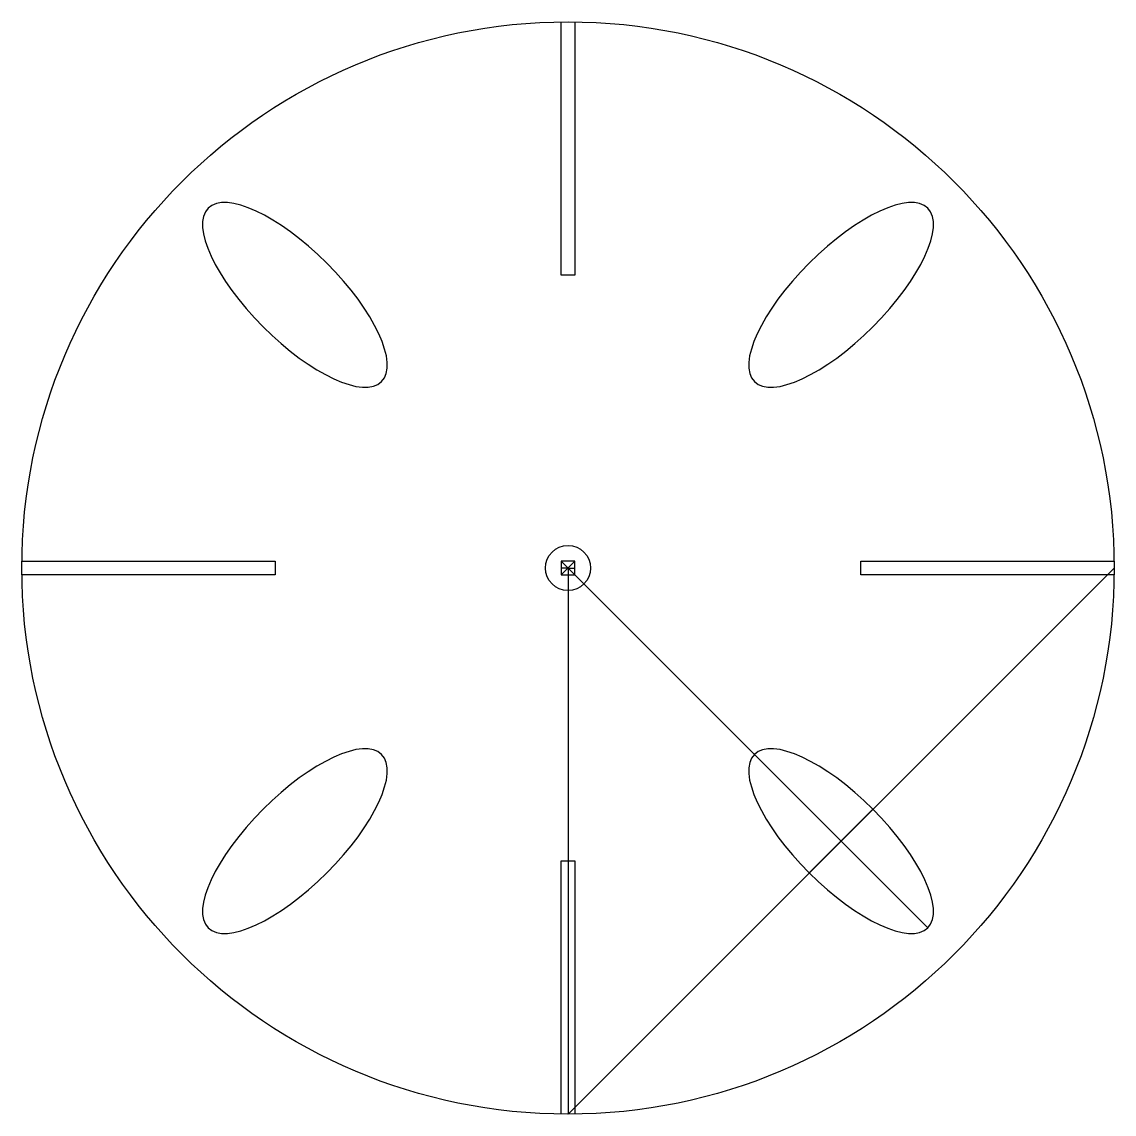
# Model space of a CAD drawing. Header units: millimetres. Extents: x -242 to 242, y -242 to 242.
import ezdxf

# ---------------------------------------------------------------- set-up
doc = ezdxf.new("R2010")
doc.units = ezdxf.units.MM
doc.layers.get('0').update_dxf_attribs({"linetype": 'CONTINUOUS'})

msp = doc.modelspace()

# ---------------------------------------------------------------- linework, layer by layer
for p, q in [((-3, 129.98), (-3, 242.48)), ((3, 242.48), (3, 129.98)), ((3, 129.98), (-3, 129.98)), ((-242.48, 3), (-129.98, 3)), ((-129.98, 3), (-129.98, -3)), ((3, 3), (-3, 3)), ((-3, 3), (-3, -3)), ((3, 3), (-3, -3)), ((-3, 3), (3, -3)), ((0, 0), (-3, 0)), ((0, 0), (0, -242.5)), ((0, 0), (3, 0)), ((242.5, 0), (0, -242.5)), ((121.25, -121.25), (0, 0)), ((3, -3), (3, 3)), ((129.98, 3), (242.48, 3)), ((129.98, -3), (129.98, 3)), ((-129.98, -3), (-242.48, -3)), ((-3, -3), (3, -3)), ((242.48, -3), (129.98, -3)), ((159.75, -159.75), (82.75, -82.75)), ((107.11, -135.39), (135.39, -107.11)), ((-3, -242.48), (-3, -129.98)), ((-3, -129.98), (3, -129.98)), ((3, -129.98), (3, -242.48))]:
    msp.add_line(p, q)
for radius in [242.5, 10]:
    msp.add_circle((0, 0), radius)
for centre, major_axis in [((-121.25, 121.25), (38.5, -38.5)), ((121.25, 121.25), (-38.5, -38.5)), ((-121.25, -121.25), (38.5, 38.5)), ((121.25, -121.25), (-38.5, 38.5))]:
    msp.add_ellipse(centre, major_axis=major_axis, ratio=0.367367, start_param=-1.570796, end_param=4.712389)

doc.saveas('drawing.dxf')
